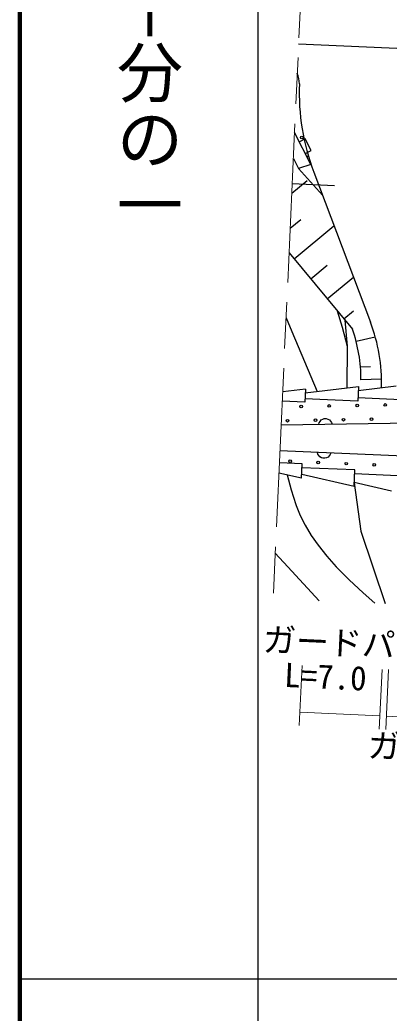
# Model space of a CAD drawing. Units: millimetres at full size, sheet at 1:1000; details may follow other scales. Extents: x 40000 to 680000, y 20000 to 380000.
# Drawn here: x 40000 to 67938, y 202409 to 277463 of the extents above; entities that cross this region are included whole.
import ezdxf
from ezdxf.enums import TextEntityAlignment as Align

# ---------------------------------------------------------------- set-up
doc = ezdxf.new("R2010")
doc.units = ezdxf.units.MM
doc.header["$LTSCALE"] = 1000
doc.linetypes.add('CHAIN', pattern=[18.5, 12, -1.5, 3.5, -1.5])
for name, color, linetype, lineweight in [('M-BGD', 7, 'Continuous', 25), ('M-BMK', 2, 'CHAIN', 13), ('M-BMK-ROW', 30, 'Continuous', 25), ('M-STR-HTXT', 7, 'Continuous', 13), ('M-TTL', 2, 'Continuous', 140), ('M-TTL-BAND', 7, 'Continuous', 25)]:
    doc.layers.add(name, color=color, linetype=linetype, lineweight=lineweight)
doc.styles.add('@ＭＳ ゴシック', font='')
doc.styles.add('ＭＳ ゴシック', font='')
doc.styles.get('@ＭＳ ゴシック').set_extended_font_data('@MS Gothic')
doc.styles.get('ＭＳ ゴシック').set_extended_font_data('MS Gothic')

# ---------------------------------------------------------------- blocks, each defined once
blk = doc.blocks.new('BUHIN7')
at = {"color": 7, "linetype": 'Continuous', "lineweight": 25}
blk.add_lwpolyline([(-74, 495), (46, 472), (151, 427), (274, 349), (350, 249), (402, 138), (424, -15), (407, -137), (364, -254), (269, -367), (182, -441), (74, -495)], dxfattribs=at)
blk = doc.blocks.new('BUHIN12')
at = {"color": 7, "linetype": 'Continuous', "lineweight": 25}
blk.add_lwpolyline([(43, -498), (-75, -468), (-177, -417), (-295, -332), (-364, -227), (-409, -113), (-423, 41), (-398, 161), (-348, 276), (-247, 383), (-155, 451), (-43, 498)], dxfattribs=at)

msp = doc.modelspace()

# ---------------------------------------------------------------- linework, layer by layer
at = {"layer": 'M-BGD'}
for p, q in [((61092, 275659), (86565, 274489)), ((62025, 266542), (60783, 268950)), ((61820, 267206), (61727, 267119)), ((60694, 267000), (61077, 266223)), ((62025, 266542), (61077, 266223)), ((61984, 266675), (61965, 266657)), ((61077, 266223), (62892, 264218)), ((62231, 265965), (66527, 254609)), ((60573, 264368), (61726, 265326)), ((60451, 261712), (61260, 262385)), ((60747, 259403), (63764, 261912)), ((60365, 259862), (65161, 254092)), ((62002, 257893), (63251, 258931)), ((63258, 256382), (65235, 258025)), ((64514, 254871), (65242, 255477)), ((64596, 254772), (64765, 252803)), ((65434, 253181), (66886, 253503)), ((64765, 252803), (64741, 249656)), ((65763, 251247), (66529, 251280)), ((67365, 250301), (65805, 250266)), ((61602, 249569), (59883, 249362)), ((61602, 249569), (61559, 248570)), ((61589, 249269), (65615, 249764)), ((65615, 249764), (65566, 248645)), ((65602, 249464), (68460, 249819)), ((61559, 248570), (59850, 248645)), ((65566, 248645), (61570, 248820)), ((69373, 248728), (65577, 248894)), ((59768, 246857), (73155, 247086)), ((73483, 244294), (59677, 244899)), ((61355, 243924), (59636, 244000)), ((61307, 242825), (59600, 243219)), ((61307, 242825), (61355, 243924)), ((65338, 243450), (61342, 243625)), ((65285, 242231), (65338, 243450)), ((61320, 243125), (65285, 242231)), ((65296, 242476), (65793, 238818)), ((65298, 242531), (68113, 241887)), ((69121, 242984), (65325, 243150)), ((65793, 238818), (67646, 233354))]:
    msp.add_line(p, q, dxfattribs=at)
for points in [[(61603, 267359), (62048, 267588), (61590, 268477), (61145, 268248)], [(64005, 255483), (64381, 254232), (64765, 252803)], [(60139, 254938), (60575, 253911), (62481, 249379)], [(60216, 243077), (60514, 241941), (60866, 240834), (60894, 240760), (61210, 240009), (61582, 239277), (62047, 238506), (62565, 237763), (63219, 236939), (63934, 236136), (64915, 235144), (65960, 234174), (66850, 233388)], [(59322, 237174), (60265, 236133), (62648, 233569)]]:
    msp.add_lwpolyline(points, dxfattribs=at)
for centre in [(61330, 268568), (67647, 248363), (61284, 248254), (63405, 248291), (65526, 248327), (60242, 247176), (62363, 247212), (64484, 247248), (66605, 247285), (60455, 244114), (62575, 244021), (64694, 243928), (66813, 243835)]:
    msp.add_circle(centre, 99.5, dxfattribs=at)
for centre, radius, start, end in [((59265, 272692), 1880, 357.83784, 23.44462), ((78132, 271980), 17000, 177.83782, 200.72083), ((54368, 250009), 13000, 358.56107, 20.72083), ((54329, 250303), 11476, 359.81312, 19.27972)]:
    msp.add_arc(centre, radius, start, end, dxfattribs=at)
at = {"layer": 'M-BMK'}
msp.add_line((63363, 325058), (59163, 233718), dxfattribs=at)
at = {"layer": 'M-BMK-ROW'}
msp.add_line((63799, 264917), (60605, 265064), dxfattribs=at)
at = {"layer": 'M-STR-HTXT'}
for p, q in [((61345, 228665), (61138, 224146)), ((67397, 228387), (67190, 223868)), ((67883, 228365), (67675, 223845)), ((67236, 224867), (61184, 225145)), ((67721, 224844), (78649, 224342))]:
    msp.add_line(p, q, dxfattribs=at)
at = {"layer": 'M-TTL'}
msp.add_line((40000, 380000), (40000, 20000), dxfattribs=at)
at = {"layer": 'M-TTL-BAND'}
for p, q in [((58000, 370000), (58000, 20000)), ((40000, 205000), (579000, 205000))]:
    msp.add_line(p, q, dxfattribs=at)

# ---------------------------------------------------------------- block references
at = {"layer": 'M-BGD', "rotation": 82.51266}
for name, p in [('BUHIN7', (63114, 246914)), ('BUHIN12', (63021, 244752))]:
    msp.add_blockref(name, p, dxfattribs=at)

# ---------------------------------------------------------------- texts
at = {"layer": 'M-STR-HTXT', "style": 'ＭＳ ゴシック'}
for s, p in [('ガードパイプ', (58329, 229201)), ('L=7.0', (59939, 226513)), ('ガードレール', (66262, 221195))]:
    msp.add_text(s, height=1833, rotation=357.37, dxfattribs=at).set_placement(p, align=Align.BOTTOM_LEFT)
at = {"layer": 'M-TTL-BAND', "style": '@ＭＳ ゴシック'}
msp.add_text('縮尺千分の一', height=3666, rotation=270, dxfattribs=at).set_placement((49777, 261030), align=Align.MIDDLE_RIGHT)

doc.saveas('drawing.dxf')
